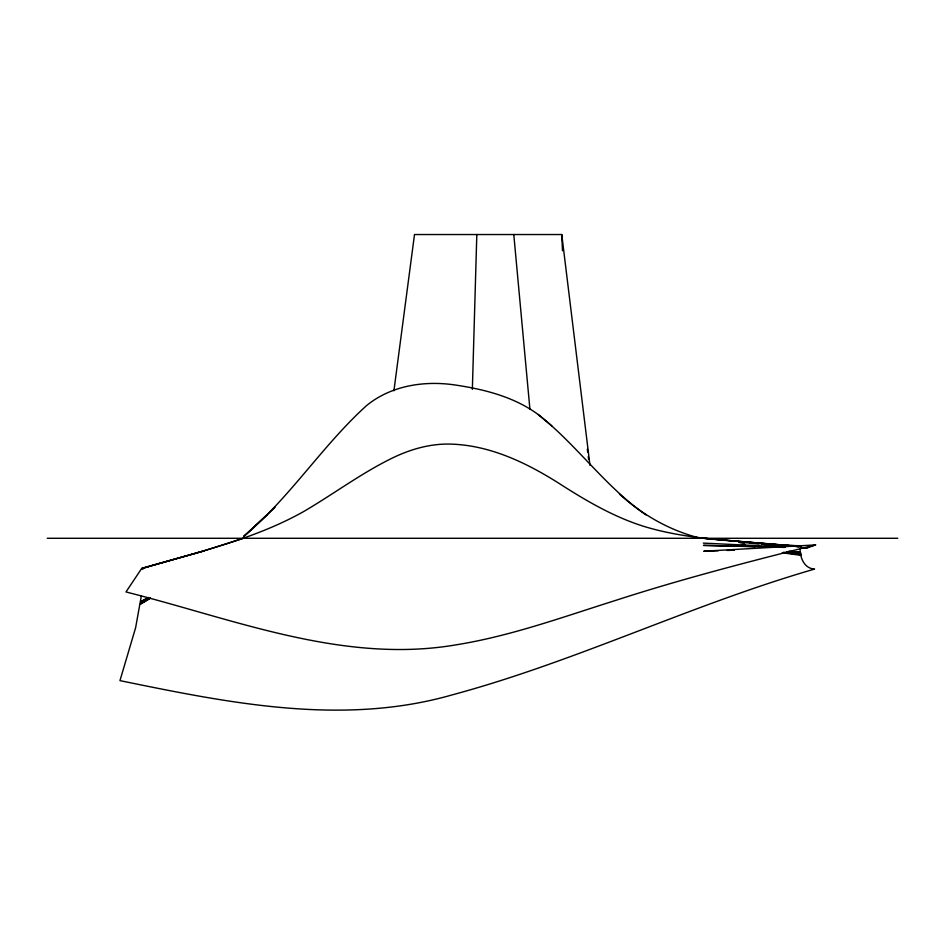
<?xml version="1.0" encoding="UTF-8"?>
<svg xmlns="http://www.w3.org/2000/svg" width="945" height="945" viewBox="0 0 945 945"><rect width="100%" height="100%" fill="white"/><g stroke="black" fill="none" stroke-linecap="round" stroke-linejoin="round"><path stroke-width="1.42" d="M472.358 389.352L476.812 234.537M141.313 596.118L135.619 627.728L119.956 680.624C228.655 702.926 342.881 726.339 452.395 694.823C575.954 661.535 691.598 604.599 814.555 569.079C803.994 568.465 800.013 557.526 800.084 548.478M393.911 390.793L414.501 234.537L561.755 234.537L589.963 465.259M275.03 507.359L243.904 536.347L267.482 514.375M243.975 536.158C290.044 497.554 322.233 445.686 366.648 405.511C390.958 385.714 423.573 380.563 453.943 384.816C483.521 389.127 513.678 396.569 538.166 414.501C576.911 444.906 605.284 486.829 646.026 514.942M718.33 550.734L703.741 551.23L815.594 544.911L808.01 547.639L800.71 547.816M815.594 544.911C748.345 561.814 681.132 579.131 615.16 600.559C562.511 617.144 510.217 636.233 455.49 644.939C342.799 664.051 233.273 618.845 125.968 591.972L141.573 568.63C196.206 552.293 253.154 539.855 303.345 511.729C333.16 494.353 360.895 473.457 391.962 458.231C410.059 449.359 429.975 443.583 450.257 444.091C491.223 445.119 529.188 464.054 562.925 485.872C588.853 502.362 615.868 517.86 645.423 526.861C695.059 541.627 747.578 540.635 798.608 546.671L702.289 538.166L801.171 546.694M204.049 550.817L243.479 538.237M142.4 568.158L204.155 550.876L141.573 568.63L142.471 568.181L142.919 569.256M727.095 550.451L734.383 550.203M801.514 547.958L807.349 547.757L801.502 547.627M770.896 545.808L773.813 545.797M784.031 545.773L800.096 545.726L801.065 546.623L761.824 544.048M47.25 538.284L897.75 538.284M741.707 544.603L744.625 544.663M766.513 545.076L773.813 545.218M776.731 545.277L800.061 545.714L799.978 546.612M741.837 544.733L744.766 544.804M765.273 545.253L768.202 545.324M771.132 545.383L800.427 546.033L754.996 543.316M785.413 547.261L703.482 545.383L755.043 546.683M759.461 546.789L784.504 547.415M703.304 543.115L785.212 546.966M800.769 547.722L805.128 547.935L803.049 547.616M738.872 542.347L752.066 543.139M740.029 542.619L744.388 542.903M750.2 543.28L758.918 543.859M788.732 551.443L800.45 552.305L788.732 551.384M783.535 552.447L800.793 554.573L783.535 552.412M782.212 552.766L800.935 555.341M699.832 538.059C669.686 530.511 642.352 514.801 619.4 494.022M538.166 414.501L551.88 425.947M587.317 449.206L587.695 452.123M588.262 456.506L588.64 459.424M513.785 234.537L529.909 409.15M561.755 234.537L562.488 250.756M150.42 598.173L140.285 604.174L150.42 598.185M148.33 597.547L140.604 601.847L148.318 597.583M800.557 553.038L787.339 551.845L800.557 553.038M800.663 553.805L786.311 552.258L800.663 553.805"/></g></svg>
